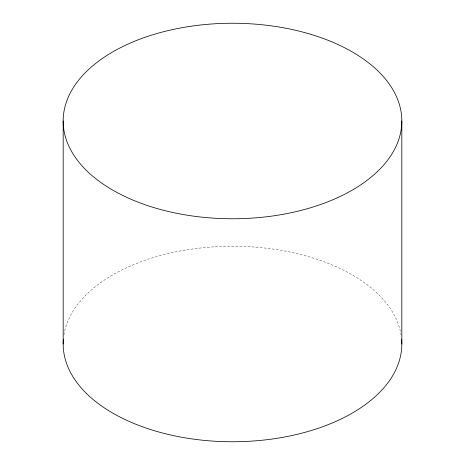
<?xml version="1.0" encoding="UTF-8"?>
<svg xmlns="http://www.w3.org/2000/svg" width="465" height="465" viewBox="0 0 465 465"><rect width="100%" height="100%" fill="white"/><g stroke="black" fill="none" stroke-linecap="round" stroke-linejoin="round"><path stroke-width="0.35" stroke-dasharray="2.33 1.74" d="M63.908 334.934A169.324 97.755 0 0 1 232.5 246.235A169.324 97.755 0 0 1 401.092 334.934"/><path stroke-width="0.7" d="M401.824 121.005A169.324 97.755 0 0 1 147.841 205.669A169.324 97.755 0 0 1 147.841 36.346A169.324 97.755 0 0 1 401.824 121.005L401.824 343.995M63.176 121.005L63.176 343.995M401.609 339.107A169.324 97.755 0 0 1 232.5 441.75A169.324 97.755 0 0 1 63.391 339.107"/></g></svg>
